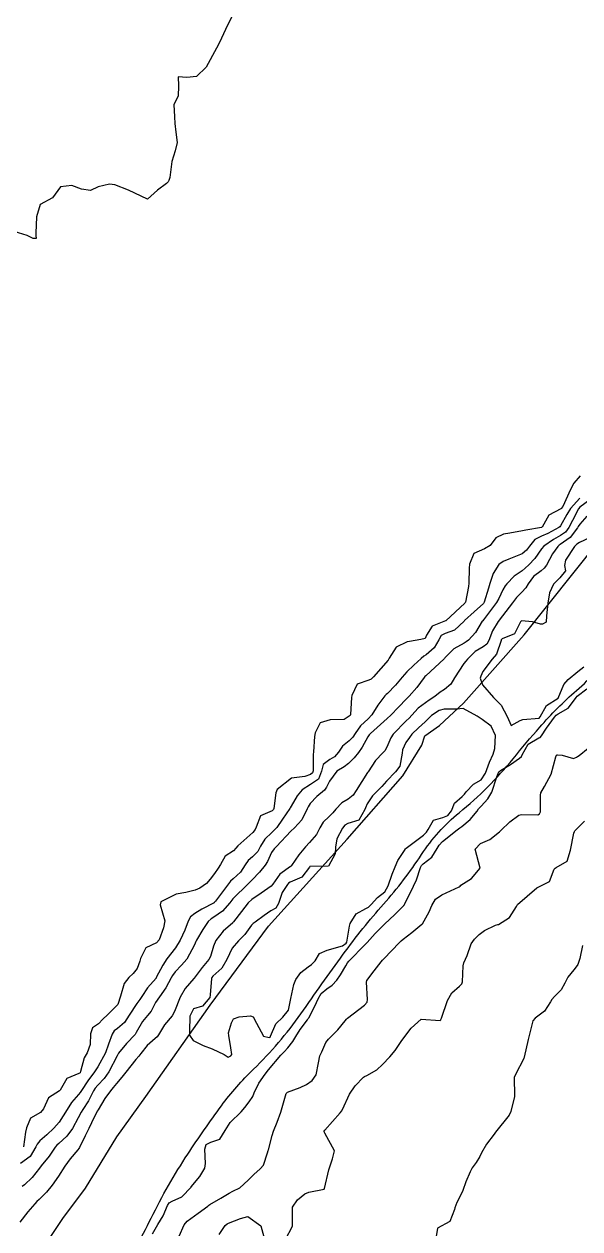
# Model space of a CAD drawing. Header units: metres. Extents: x 318500 to 325275, y 7408834 to 7428799.
# Drawn here: x 322230.9 to 322289.4, y 7418021.9 to 7418148.9 of the extents above; entities that cross this region are included whole.
import ezdxf

# ---------------------------------------------------------------- set-up
doc = ezdxf.new("R2010")
doc.units = ezdxf.units.M
doc.header["$MEASUREMENT"] = 0
for name, color, linetype in [('Curvas de Nivel 1m', 11, 'Continuous'), ('Curvas de Nivel 5m', 15, 'Continuous'), ('Hidrografia', 140, 'Continuous'), ('Vias Primárias', 230, 'Continuous')]:
    doc.layers.add(name, color=color, linetype=linetype)

msp = doc.modelspace()

# ---------------------------------------------------------------- linework, layer by layer
at = {"layer": 'Curvas de Nivel 1m', "flags": 128}
for points, elevation in [([(322252.75, 7418149.7), (322252.1, 7418148.34), (322251.47, 7418146.96), (322251.14, 7418146.35), (322250.05, 7418144.37), (322249.03, 7418143.38), (322248.03, 7418143.28), (322247.11, 7418143.33), (322247.13, 7418142.4), (322247.1, 7418141.3), (322246.63, 7418140.41), (322246.7, 7418139.13), (322246.76, 7418138.41), (322246.87, 7418137.49), (322247, 7418136.4), (322246.78, 7418135.55), (322246.44, 7418134.41), (322246.21, 7418132.74), (322246.12, 7418132.42), (322246.04, 7418132.26), (322245.88, 7418132.08), (322244.93, 7418131.38), (322243.86, 7418130.45), (322241.87, 7418131.4), (322240.42, 7418131.96), (322239.88, 7418132.03), (322238.67, 7418131.73), (322237.87, 7418131.36), (322236.92, 7418131.5), (322235.88, 7418131.87), (322234.71, 7418131.74), (322233.86, 7418130.58), (322232.56, 7418129.89), (322232.17, 7418128.6), (322232.09, 7418126.88), (322232.11, 7418126.61), (322232.12, 7418126.29), (322231.81, 7418126.3), (322231.19, 7418126.62), (322229.81, 7418127.03)], 726), ([(322289.45, 7418098.94), (322288.46, 7418097.84), (322288.06, 7418097.22), (322287.41, 7418096.04), (322287.34, 7418095.93), (322287.23, 7418095.86), (322286.06, 7418095.22), (322285.4, 7418094.92), (322284.7, 7418094.58), (322284.13, 7418093.9), (322283.82, 7418093.46), (322283.37, 7418093.09), (322281.96, 7418092.53), (322281.36, 7418092.28), (322280.9, 7418091.95), (322280.29, 7418091.01), (322279.96, 7418089.96), (322279.82, 7418089.46), (322279.37, 7418087.97), (322279.3, 7418087.86), (322278.29, 7418086.98), (322277.28, 7418086.05), (322277.23, 7418085.99), (322276.22, 7418085.05), (322275.26, 7418084.68), (322274.81, 7418084.47), (322274.56, 7418084.03), (322274.1, 7418083.17), (322273.23, 7418082.43), (322272.99, 7418082.29), (322272.71, 7418082.06), (322271.94, 7418081.33), (322271.21, 7418080.65), (322270.7, 7418080.08), (322270.02, 7418079.25), (322269.17, 7418078.36), (322269.04, 7418078.24), (322268.9, 7418078.1), (322268.13, 7418077.14), (322267.52, 7418076.12), (322267.14, 7418075.7), (322266.31, 7418074.96), (322265.74, 7418074.14), (322265.5, 7418073.76), (322265.11, 7418073.38), (322264.44, 7418072.82), (322264, 7418072.17), (322263.58, 7418071.67), (322263.08, 7418071.41), (322262.38, 7418070.87), (322262.21, 7418070.19), (322261.9, 7418069.34), (322261.05, 7418068.76), (322260.17, 7418068.21), (322259.66, 7418067.59), (322259.01, 7418066.49), (322258.92, 7418066.33), (322258.86, 7418066.23), (322258.11, 7418065.12), (322257.49, 7418064.25), (322256.97, 7418063.72), (322256.22, 7418063.01), (322255.79, 7418062.27), (322255.5, 7418061.72), (322254.94, 7418061.16), (322254.48, 7418060.75), (322254.18, 7418060.29), (322253.67, 7418059.54), (322252.91, 7418058.82), (322252.63, 7418058.58), (322252.42, 7418058.32), (322251.03, 7418056.49), (322250.91, 7418056.34), (322250.9, 7418056.32), (322250.88, 7418056.31), (322249.58, 7418055.64), (322248.86, 7418055.19), (322248.4, 7418054.82), (322248.16, 7418054.37), (322247.8, 7418053.41), (322247.33, 7418052.38), (322246.81, 7418051.56), (322245.91, 7418050.4), (322245.47, 7418049.73), (322244.8, 7418048.42), (322244.79, 7418048.4), (322244.77, 7418048.38), (322243.86, 7418047.33), (322243.28, 7418046.43), (322243.06, 7418046.11), (322242.73, 7418045.69), (322241.94, 7418044.45), (322241.46, 7418043.7), (322240.7, 7418043.05), (322240.37, 7418042.8), (322240.15, 7418042.48), (322239.75, 7418041.41), (322239.43, 7418040.49), (322238.65, 7418039.01), (322238.43, 7418038.72), (322238.27, 7418038.5), (322237.58, 7418037.56), (322236.91, 7418036.52), (322236.79, 7418036.33), (322236.6, 7418036.1), (322235.86, 7418035.27), (322235.42, 7418034.54), (322234.57, 7418033.19), (322234.01, 7418032.56), (322233.26, 7418031.86), (322232.54, 7418031.22), (322232.24, 7418030.88), (322232.11, 7418030.58), (322231.52, 7418029.59), (322230.5, 7418028.82)], 724), ([(322290.5, 7418098.77), (322289.44, 7418097.98), (322289.3, 7418097.83), (322288.66, 7418096.6), (322288.27, 7418095.85), (322287.91, 7418095.35), (322287.4, 7418094.99), (322286.67, 7418094.59), (322285.65, 7418093.89), (322285.38, 7418093.59), (322284.68, 7418092.58), (322284.05, 7418091.9), (322283.69, 7418091.57), (322283.35, 7418091.3), (322282.52, 7418090.74), (322281.73, 7418089.93), (322281.56, 7418089.7), (322281.32, 7418089.3), (322280.89, 7418088.36), (322280.66, 7418087.95), (322279.28, 7418086.11), (322279.22, 7418086.03), (322279.16, 7418085.97), (322278.44, 7418084.8), (322277.69, 7418083.99), (322277.44, 7418083.79), (322277.25, 7418083.68), (322276.16, 7418083.08), (322275.22, 7418082.11), (322275.18, 7418082.06), (322275.15, 7418082.02), (322273.2, 7418080.23), (322273.11, 7418080.15), (322273.02, 7418080.05), (322272.24, 7418079), (322271.44, 7418078.07), (322271.3, 7418077.94), (322271.17, 7418077.81), (322270.32, 7418076.92), (322269.53, 7418076.09), (322269.14, 7418075.72), (322267.37, 7418074.13), (322267.24, 7418074), (322267.11, 7418073.79), (322266.51, 7418072.72), (322266.1, 7418072.13), (322265.65, 7418071.58), (322265.07, 7418070.97), (322264.6, 7418070.62), (322263.84, 7418070.17), (322263.05, 7418069.11), (322262.75, 7418068.48), (322262.52, 7418068.19), (322261.71, 7418067.51), (322261.02, 7418066.77), (322260.79, 7418066.43), (322260.7, 7418066.2), (322260.15, 7418065.05), (322259.38, 7418064.22), (322258.98, 7418063.86), (322257.45, 7418062.25), (322257.21, 7418062.01), (322256.95, 7418061.59), (322256.53, 7418060.67), (322256.28, 7418060.27), (322255.67, 7418059.52), (322254.91, 7418058.74), (322254.69, 7418058.5), (322254.49, 7418058.29), (322252.88, 7418056.71), (322252.55, 7418056.31), (322251.78, 7418055.41), (322250.86, 7418054.79), (322250.57, 7418054.62), (322250.28, 7418054.35), (322249.69, 7418053.49), (322249.02, 7418052.36), (322248.96, 7418052.22), (322248.81, 7418051.86), (322248, 7418050.37), (322247.45, 7418049.72), (322246.78, 7418049.04), (322246.51, 7418048.66), (322246.38, 7418048.4), (322245.82, 7418047.33), (322245.12, 7418046.41), (322244.73, 7418045.81), (322244.25, 7418044.9), (322243.87, 7418044.43), (322243.36, 7418043.79), (322242.69, 7418042.63), (322242.62, 7418042.51), (322242.57, 7418042.44), (322241.66, 7418041.47), (322240.83, 7418040.47), (322240.66, 7418040.18), (322239.8, 7418038.48), (322239.32, 7418037.79), (322238.62, 7418037.08), (322238.34, 7418036.78), (322238.18, 7418036.5), (322237.65, 7418035.45), (322237.04, 7418034.52), (322236.87, 7418034.23), (322236.57, 7418033.64), (322235.97, 7418032.53), (322235.37, 7418031.71), (322234.54, 7418030.95), (322234.32, 7418030.77), (322234.14, 7418030.56), (322233.49, 7418029.6), (322232.68, 7418028.58), (322232.5, 7418028.35), (322231.72, 7418027.35), (322230.89, 7418026.6), (322230.67, 7418026.4)], 723), ([(322290.19, 7418097.06), (322289.42, 7418096.2), (322289.27, 7418095.97), (322289.2, 7418095.83), (322288.43, 7418094.81), (322287.38, 7418094.06), (322287.26, 7418093.99), (322287.11, 7418093.86), (322286.57, 7418093.07), (322285.92, 7418091.88), (322285.69, 7418091.55), (322285.35, 7418091.3), (322284.57, 7418090.67), (322283.98, 7418089.9), (322283.73, 7418089.5), (322283.32, 7418089.05), (322282.76, 7418088.47), (322282.35, 7418087.92), (322281.29, 7418086.54), (322280.84, 7418085.95), (322280.24, 7418084.98), (322279.85, 7418083.96), (322279.65, 7418083.56), (322279.24, 7418083.29), (322278.41, 7418082.8), (322277.6, 7418081.99), (322277.43, 7418081.78), (322277.22, 7418081.52), (322276.23, 7418080), (322275.84, 7418079.36), (322275.18, 7418078.78), (322274.71, 7418078.49), (322274.14, 7418078.04), (322273.57, 7418077.64), (322273.16, 7418077.39), (322272.4, 7418076.81), (322271.74, 7418076.06), (322271.45, 7418075.75), (322271.13, 7418075.47), (322269.75, 7418074.09), (322269.51, 7418073.7), (322269.1, 7418072.7), (322268.88, 7418072.32), (322268.68, 7418072.1), (322267.89, 7418071.3), (322267.13, 7418070.12), (322267.1, 7418070.08), (322267.06, 7418070.03), (322265.86, 7418068.14), (322265.54, 7418067.63), (322265.03, 7418067.23), (322264.35, 7418066.83), (322263.73, 7418066.17), (322263.41, 7418065.77), (322263, 7418065.39), (322262.38, 7418064.79), (322262.05, 7418064.19), (322261.67, 7418063.49), (322260.96, 7418062.67), (322260.53, 7418062.21), (322259.81, 7418061.36), (322259.05, 7418060.23), (322259, 7418060.16), (322258.93, 7418060.12), (322257.82, 7418059.34), (322257.07, 7418058.26), (322256.9, 7418058.05), (322255.84, 7418057.32), (322254.88, 7418056.65), (322254.49, 7418056.29), (322253.77, 7418055.4), (322252.94, 7418054.31), (322252.9, 7418054.26), (322252.85, 7418054.21), (322251.83, 7418053.33), (322251.06, 7418052.34), (322250.81, 7418051.75), (322250.51, 7418050.64), (322250.35, 7418050.34), (322249.64, 7418049.49), (322248.8, 7418048.36), (322248.79, 7418048.34), (322248.77, 7418048.33), (322247.84, 7418047.29), (322247.33, 7418046.38), (322246.72, 7418044.84), (322246.46, 7418044.39), (322245.67, 7418043.44), (322245.04, 7418042.41), (322244.9, 7418042.2), (322244.68, 7418042.02), (322243.83, 7418041.27), (322243.15, 7418040.44), (322242.94, 7418040.15), (322242.65, 7418039.79), (322241.59, 7418038.46), (322241.16, 7418037.93), (322240.62, 7418037.28), (322240.26, 7418036.83), (322239.96, 7418036.48), (322239.39, 7418035.7), (322238.66, 7418034.5), (322238.58, 7418034.35), (322237.96, 7418033.11), (322237.68, 7418032.51), (322237.31, 7418031.75), (322236.69, 7418030.52), (322236.64, 7418030.41), (322236.53, 7418030.27), (322235.71, 7418029.33), (322235.16, 7418028.54), (322234.49, 7418027.52), (322233.83, 7418026.56), (322233.24, 7418025.8), (322232.46, 7418025.05), (322232.21, 7418024.82), (322231.98, 7418024.58), (322231.27, 7418023.76), (322230.42, 7418022.64)], 722), ([(322290.46, 7418094.75), (322289.39, 7418094.28), (322289.12, 7418094.1), (322288.88, 7418093.84), (322287.93, 7418092.42), (322287.82, 7418091.85), (322287.93, 7418091.28), (322287.34, 7418090.53), (322286.99, 7418090.21), (322286.65, 7418089.87), (322286.23, 7418088.97), (322286.06, 7418087.88), (322285.94, 7418086.53), (322285.89, 7418085.88), (322285.51, 7418085.66), (322285.28, 7418085.68), (322284.44, 7418085.9), (322283.28, 7418086.02), (322283.18, 7418085.91), (322282.55, 7418084.63), (322281.25, 7418084.12), (322281.16, 7418084.03), (322281.13, 7418083.94), (322280.67, 7418082.5), (322280.2, 7418081.96), (322279.21, 7418080.69), (322278.99, 7418080.18), (322278.93, 7418079.97), (322279.19, 7418079.27), (322280.34, 7418077.95), (322281.16, 7418077.12), (322281.77, 7418075.93), (322282.2, 7418075), (322283.14, 7418075.53), (322283.42, 7418075.63), (322285.14, 7418075.77), (322285.26, 7418075.89), (322285.94, 7418077.09), (322287.17, 7418077.86), (322287.74, 7418079.3), (322288.22, 7418079.84), (322289.21, 7418080.67), (322289.85, 7418081.18)], 721), ([(322244.41, 7418021.42), (322244.97, 7418022.41), (322245.52, 7418023.31), (322245.98, 7418024.4), (322246.14, 7418024.71), (322246.46, 7418024.87), (322247.5, 7418025.34), (322248.46, 7418026.36), (322248.48, 7418026.39), (322249.38, 7418027.46), (322249.91, 7418028.35), (322250, 7418028.85), (322249.92, 7418030.35), (322250.05, 7418030.83), (322250.54, 7418031.09), (322251.48, 7418031.39), (322252.07, 7418032.32), (322252.57, 7418033.14), (322253.75, 7418034.29), (322254.14, 7418034.73), (322254.6, 7418035.35), (322254.97, 7418035.91), (322255.12, 7418036.27), (322255.6, 7418037.3), (322256.27, 7418038.26), (322256.64, 7418038.72), (322257.93, 7418040.24), (322258.28, 7418040.62), (322258.67, 7418041.04), (322259.2, 7418041.7), (322259.52, 7418042.22), (322259.97, 7418042.94), (322260.72, 7418043.99), (322260.8, 7418044.11), (322260.86, 7418044.2), (322261.5, 7418045.42), (322261.85, 7418046.19), (322262.18, 7418046.75), (322262.76, 7418047.23), (322263.32, 7418047.62), (322263.82, 7418048.16), (322264.21, 7418048.72), (322264.79, 7418049.68), (322264.96, 7418049.99), (322265.08, 7418050.15), (322266.82, 7418051.91), (322266.93, 7418052.01), (322267.02, 7418052.12), (322267.86, 7418053.08), (322268.85, 7418054.07), (322268.87, 7418054.08), (322268.89, 7418054.1), (322269.92, 7418055.03), (322270.88, 7418056.03), (322270.9, 7418056.05), (322270.91, 7418056.07), (322270.94, 7418056.12), (322271.92, 7418058.05), (322272.23, 7418058.74), (322272.65, 7418060.04), (322272.74, 7418060.23), (322272.94, 7418060.4), (322273.85, 7418061.12), (322274.39, 7418062.03), (322274.61, 7418062.38), (322274.97, 7418062.76), (322276.5, 7418064), (322276.78, 7418064.2), (322276.99, 7418064.33), (322277.88, 7418065.09), (322278.6, 7418065.97), (322278.77, 7418066.21), (322279.02, 7418066.48), (322279.74, 7418067.25), (322280.16, 7418067.95), (322280.69, 7418069.58), (322280.83, 7418069.94), (322280.91, 7418070.09), (322281.06, 7418070.24), (322282.12, 7418070.88), (322283.08, 7418071.55), (322283.28, 7418071.72), (322283.36, 7418071.91), (322284, 7418073.01), (322285.12, 7418073.68), (322285.26, 7418073.74), (322285.41, 7418073.89), (322285.94, 7418074.69), (322286.77, 7418075.87), (322286.93, 7418076.07), (322287.15, 7418076.21), (322288.2, 7418076.8), (322288.97, 7418077.83), (322289.05, 7418077.95), (322289.17, 7418078.07), (322290.16, 7418078.84)], 722), ([(322247.22, 7418021.19), (322247.74, 7418022.37), (322248.04, 7418022.75), (322248.43, 7418023.04), (322249.2, 7418023.6), (322250.22, 7418024.34), (322250.35, 7418024.44), (322250.45, 7418024.5), (322251.59, 7418025.2), (322252.47, 7418025.7), (322252.87, 7418025.91), (322253.6, 7418026.29), (322254.49, 7418027.07), (322255.08, 7418027.69), (322255.76, 7418028.27), (322256.1, 7418028.67), (322256.53, 7418029.96), (322256.6, 7418030.19), (322256.61, 7418030.26), (322257, 7418031.8), (322257.14, 7418032.25), (322257.52, 7418033.2), (322257.93, 7418034.24), (322258.08, 7418034.75), (322258.49, 7418036.23), (322258.54, 7418036.3), (322258.61, 7418036.35), (322259.97, 7418036.86), (322260.62, 7418037.17), (322261.22, 7418037.6), (322261.63, 7418038.19), (322261.89, 7418039.43), (322262.05, 7418040.19), (322262.23, 7418040.62), (322262.68, 7418041.57), (322262.93, 7418041.93), (322263.18, 7418042.17), (322263.94, 7418042.93), (322264.72, 7418043.88), (322264.83, 7418044.04), (322264.95, 7418044.15), (322266.73, 7418045.52), (322267.01, 7418045.85), (322267.07, 7418046.12), (322266.94, 7418047.95), (322266.99, 7418048.12), (322267.77, 7418049.13), (322268.51, 7418050.1), (322268.65, 7418050.26), (322268.8, 7418050.42), (322270.39, 7418052.08), (322270.61, 7418052.29), (322270.83, 7418052.47), (322271.72, 7418053.17), (322272.8, 7418054.04), (322272.83, 7418054.07), (322272.85, 7418054.1), (322273.54, 7418055.36), (322273.83, 7418056.03), (322274.24, 7418056.68), (322274.89, 7418057.14), (322276.71, 7418057.99), (322276.82, 7418058.07), (322276.9, 7418058.15), (322278.03, 7418058.86), (322278.93, 7418059.96), (322278.41, 7418061.97), (322278.97, 7418062.55), (322279.96, 7418062.96), (322280.98, 7418063.79), (322281.11, 7418063.94), (322282.06, 7418064.85), (322283, 7418065.55), (322283.3, 7418065.61), (322285.01, 7418065.59), (322285.2, 7418065.69), (322285.28, 7418065.89), (322285.28, 7418067.64), (322285.33, 7418067.89), (322285.73, 7418068.57), (322286.41, 7418069.87), (322286.91, 7418071.69), (322286.96, 7418071.86), (322287.05, 7418071.9), (322287.09, 7418071.91), (322287.58, 7418071.85), (322288.76, 7418071.51), (322289.09, 7418071.65), (322289.2, 7418071.71), (322289.37, 7418071.83), (322290.31, 7418072.61)], 723), ([(322258.41, 7418020.82), (322259.14, 7418022.22), (322259.15, 7418023.51), (322259.15, 7418024.22), (322259.68, 7418025), (322260.47, 7418025.65), (322260.86, 7418025.82), (322262.48, 7418026.15), (322262.5, 7418026.16), (322262.51, 7418026.18), (322262.53, 7418026.22), (322262.97, 7418028.17), (322263.36, 7418029.33), (322263.58, 7418030.16), (322262.56, 7418032.02), (322262.49, 7418032.18), (322262.49, 7418032.25), (322262.56, 7418032.34), (322264.17, 7418034.16), (322264.34, 7418034.4), (322264.59, 7418034.9), (322264.99, 7418035.76), (322265.16, 7418036.14), (322265.75, 7418037.01), (322266.64, 7418037.93), (322266.75, 7418038.01), (322266.98, 7418038.12), (322268.04, 7418038.71), (322268.65, 7418039.26), (322269.41, 7418040.09), (322269.99, 7418040.76), (322270.69, 7418041.79), (322270.8, 7418041.96), (322270.88, 7418042.07), (322271.67, 7418043.09), (322272.72, 7418044.04), (322274.72, 7418043.92), (322274.77, 7418043.96), (322274.8, 7418044.02), (322274.87, 7418044.16), (322275.49, 7418046.01), (322275.93, 7418046.83), (322276.76, 7418047.52), (322276.99, 7418047.76), (322277.06, 7418047.99), (322277.13, 7418049.65), (322277.22, 7418049.98), (322277.57, 7418050.74), (322277.99, 7418051.97), (322278.33, 7418052.47), (322278.84, 7418052.96), (322279.4, 7418053.4), (322280.54, 7418053.94), (322280.78, 7418054.01), (322280.85, 7418054.03), (322282.02, 7418054.76), (322282.77, 7418055.91), (322282.88, 7418056.11), (322284.9, 7418057.88), (322286.24, 7418058.54), (322286.74, 7418059.86), (322286.82, 7418059.97), (322286.93, 7418060.02), (322288.1, 7418060.68), (322288.44, 7418061.84), (322288.81, 7418063.66), (322288.89, 7418063.83), (322288.92, 7418063.89), (322288.98, 7418063.96), (322289.92, 7418064.9)], 724), ([(322289.73, 7418051.82), (322289.43, 7418050.45), (322289.21, 7418049.82), (322289.06, 7418049.57), (322288.79, 7418049.26), (322288.16, 7418048.46), (322287.86, 7418047.84), (322287.48, 7418047.13), (322286.75, 7418046.43), (322286.47, 7418046.13), (322286.34, 7418045.86), (322285.7, 7418044.9), (322284.72, 7418044.16), (322284.47, 7418043.88), (322284.14, 7418042.45), (322283.98, 7418041.89), (322283.76, 7418040.81), (322283.55, 7418039.9), (322282.64, 7418038.23), (322282.53, 7418037.91), (322282.55, 7418035.98), (322282.54, 7418035.91), (322282.17, 7418034.33), (322281.98, 7418033.92), (322280.56, 7418032.13), (322280.48, 7418032.02), (322280.42, 7418031.94), (322279.61, 7418030.89), (322279.08, 7418029.95), (322278.91, 7418029.57), (322278.51, 7418028.94), (322278.09, 7418028.38), (322277.87, 7418027.97), (322277.42, 7418026.91), (322277.1, 7418025.98), (322276.91, 7418025.54), (322276.46, 7418024.74), (322276.27, 7418024.18), (322276.24, 7418023.99), (322275.72, 7418022.72), (322274.42, 7418022.02), (322274.15, 7418020.27)], 724), ([(322251.42, 7418021.34), (322252.07, 7418022.32), (322252.25, 7418022.48), (322252.42, 7418022.56), (322253.68, 7418023.04), (322254.43, 7418023.27), (322255.8, 7418022.27), (322256.33, 7418020.33)], 724)]:
    msp.add_lwpolyline(points, dxfattribs=dict(at, elevation=elevation))
at = {"layer": 'Curvas de Nivel 1m', "elevation": 721, "flags": 128}
msp.add_lwpolyline([(322278.62, 7418075.98), (322277.15, 7418076.77), (322276.45, 7418076.7), (322275.15, 7418076.7), (322274.61, 7418076.57), (322273.82, 7418076.04), (322273.13, 7418075.39), (322272.44, 7418074.74), (322271.73, 7418074.06), (322271.47, 7418073.71), (322271.11, 7418073.21), (322270.75, 7418072.42), (322270.7, 7418072.08), (322270.46, 7418070.69), (322270, 7418070.09), (322269.05, 7418069.13), (322268.58, 7418068.57), (322268.11, 7418068.11), (322267.58, 7418067.57), (322267.02, 7418066.72), (322266.84, 7418066.3), (322266.78, 7418066.12), (322266.13, 7418065), (322264.99, 7418064.66), (322264.66, 7418064.48), (322264.42, 7418064.16), (322263.83, 7418063.03), (322263.68, 7418062.17), (322263.65, 7418061.47), (322262.93, 7418060.18), (322260.99, 7418060.14), (322260.93, 7418060.06), (322260.12, 7418059.01), (322258.9, 7418058.48), (322258.74, 7418058.39), (322258.61, 7418058.23), (322258.05, 7418057.4), (322257.67, 7418056.25), (322257.38, 7418055.74), (322256.87, 7418055.47), (322256.15, 7418054.98), (322255.21, 7418054.28), (322255, 7418054.13), (322254.84, 7418053.94), (322254.14, 7418052.98), (322253.47, 7418052.3), (322252.81, 7418051.52), (322252.22, 7418050.32), (322251.7, 7418049.41), (322250.77, 7418048.56), (322250.66, 7418048.45), (322250.61, 7418048.34), (322250.49, 7418046.6), (322250.44, 7418046.34), (322249.65, 7418045.43), (322248.73, 7418045.13), (322248.33, 7418044.37), (322248.29, 7418042.78), (322248.3, 7418042.37), (322248.68, 7418041.79), (322249.75, 7418041.28), (322250.67, 7418040.92), (322251.94, 7418040.32), (322252.37, 7418040.03), (322252.66, 7418040.19), (322252.75, 7418040.31), (322252.67, 7418041.03), (322252.43, 7418042.31), (322252.41, 7418042.6), (322252.71, 7418043.67), (322252.95, 7418044.07), (322253.52, 7418044.3), (322254.72, 7418044.39), (322255, 7418044.28), (322255.36, 7418043.62), (322256.11, 7418042.27), (322256.69, 7418042.11), (322256.79, 7418042.16), (322256.85, 7418042.26), (322257.4, 7418043.56), (322258.15, 7418044.24), (322258.73, 7418044.99), (322258.96, 7418046.23), (322259.29, 7418047.69), (322259.49, 7418048.22), (322260.02, 7418048.97), (322260.79, 7418049.56), (322261.17, 7418049.82), (322261.54, 7418050.19), (322262.01, 7418050.98), (322262.81, 7418051.31), (322264.43, 7418051.77), (322264.82, 7418052.06), (322264.88, 7418052.15), (322265.15, 7418053.84), (322265.23, 7418054.14), (322265.86, 7418055.14), (322266.87, 7418055.69), (322267.15, 7418055.84), (322267.46, 7418056.11), (322268.11, 7418056.88), (322268.89, 7418057.47), (322269.24, 7418058.09), (322269.67, 7418059.33), (322269.98, 7418060.08), (322270.27, 7418060.75), (322270.96, 7418061.82), (322271.05, 7418061.98), (322271.13, 7418062.07), (322272.97, 7418063.44), (322273.28, 7418063.74), (322273.44, 7418064.04), (322274.02, 7418065), (322275, 7418065.31), (322275.51, 7418065.5), (322275.9, 7418066.01), (322276.21, 7418066.82), (322277.03, 7418067.52), (322277.27, 7418067.75), (322277.44, 7418067.99), (322278.23, 7418068.79), (322279.05, 7418069.28), (322279.49, 7418069.96), (322279.93, 7418071.11), (322280.31, 7418071.95), (322280.47, 7418072.58), (322280.54, 7418073.95), (322280.1, 7418074.93), (322279.14, 7418075.61)], close=True, dxfattribs=at)
at = {"layer": 'Curvas de Nivel 5m', "elevation": 725, "flags": 128}
msp.add_lwpolyline([(322289.48, 7418101.3), (322288.79, 7418100.52), (322288.44, 7418099.85), (322287.64, 7418098.06), (322287.48, 7418097.86), (322287.46, 7418097.83), (322287.44, 7418097.81), (322286.16, 7418097.15), (322285.45, 7418095.89), (322285.43, 7418095.87), (322285.41, 7418095.86), (322283.74, 7418095.57), (322283.4, 7418095.49), (322282.07, 7418095.26), (322281.4, 7418095.15), (322280.58, 7418094.77), (322279.98, 7418093.96), (322279.38, 7418093.59), (322278.25, 7418093.1), (322277.8, 7418091.99), (322277.78, 7418091.56), (322277.74, 7418089.99), (322277.69, 7418089.62), (322277.38, 7418087.99), (322277.35, 7418087.94), (322277.3, 7418087.89), (322275.32, 7418086.02), (322275.3, 7418086), (322275.28, 7418086), (322273.86, 7418085.45), (322273.26, 7418084.51), (322273.15, 7418084.16), (322272.67, 7418084.06), (322271.47, 7418083.84), (322271.25, 7418083.8), (322270.07, 7418083.25), (322269.35, 7418082.1), (322269.22, 7418081.87), (322267.7, 7418080.12), (322267.44, 7418079.88), (322267.19, 7418079.75), (322265.97, 7418079.36), (322265.4, 7418078.15), (322265.38, 7418077.93), (322265.28, 7418076.15), (322265.23, 7418076.05), (322265.14, 7418075.96), (322264.6, 7418075.62), (322263.13, 7418075.58), (322262.06, 7418075.26), (322261.53, 7418074.2), (322261.48, 7418073.83), (322261.36, 7418072.2), (322261.34, 7418071.94), (322261.33, 7418070.2), (322261.27, 7418069.99), (322261.06, 7418069.83), (322260.46, 7418069.62), (322259.05, 7418069.43), (322257.55, 7418068.25), (322257.39, 7418067.9), (322257.18, 7418066.26), (322257.14, 7418066.13), (322257.01, 7418066.01), (322255.79, 7418065.48), (322255.34, 7418064.28), (322255.22, 7418064.03), (322254.97, 7418063.73), (322253.39, 7418062.3), (322253.19, 7418062.07), (322252.95, 7418061.79), (322252.05, 7418061.22), (322251.56, 7418060.33), (322251.32, 7418059.94), (322250.92, 7418059.38), (322250.46, 7418058.79), (322250.09, 7418058.35), (322249.39, 7418057.86), (322248.89, 7418057.63), (322247.9, 7418057.39), (322246.89, 7418057.21), (322245.27, 7418056.41), (322245.2, 7418056.09), (322245.68, 7418054.41), (322245.57, 7418053.67), (322245.1, 7418052.42), (322244.82, 7418052.1), (322243.7, 7418051.55), (322243.14, 7418050.44), (322243.07, 7418050.16), (322242.78, 7418049.4), (322242.37, 7418048.85), (322241.9, 7418048.45), (322241.42, 7418047.8), (322241.04, 7418046.47), (322240.73, 7418045.58), (322239.65, 7418044.49), (322239.18, 7418044.03), (322238.71, 7418043.56), (322238.07, 7418043.13), (322237.88, 7418042.51), (322237.82, 7418041.37), (322237.5, 7418040.51), (322237.21, 7418039.96), (322236.81, 7418038.52), (322236.76, 7418038.4), (322236.64, 7418038.31), (322235.36, 7418037.81), (322234.65, 7418036.55), (322234.64, 7418036.52), (322234.61, 7418036.48), (322233.43, 7418035.74), (322232.91, 7418034.58), (322232.58, 7418034.22), (322231.53, 7418033.63), (322231.1, 7418032.59), (322231, 7418032.14), (322230.8, 7418030.6)], dxfattribs=at)
at = {"layer": 'Hidrografia'}
for points in [[(322233.6, 7418021.03), (322234.94, 7418023.04), (322237.32, 7418026.24), (322240.65, 7418031.65), (322243.7, 7418035.88), (322250.48, 7418045.51), (322256.63, 7418053.83), (322264.92, 7418063.01), (322270.77, 7418069.69), (322272.79, 7418072.91), (322273.11, 7418073.89), (322274.66, 7418074.98), (322277.19, 7418077.35), (322283.56, 7418084.55), (322291.32, 7418094.28), (322294.74, 7418097.6), (322297.28, 7418099.98), (322302.55, 7418104.21), (322310.47, 7418111.47), (322318.55, 7418117.53, -0.2138), (322321.35, 7418118.16, 0.292005), (322323.89, 7418119.15, -0.068022), (322329.84, 7418125.3, 0.001278), (322336.02, 7418130.18, 0.001278)], [(322240.55, 7418017.03, 0.046258), (322244.26, 7418023.08, -0.031265), (322248.12, 7418029.83, -0.01315), (322251.66, 7418034.92, -0.042349), (322255.04, 7418038.77, 0.048315), (322260.03, 7418044.61, -0.003815), (322264.5, 7418050.88, -0.025488), (322268.76, 7418056.18, 0.037083), (322272.75, 7418061.39, -0.076929), (322276.73, 7418065.8, 0.050953), (322282.4, 7418071.48, -0.008913), (322285.22, 7418074.81, -0.032535), (322289.08, 7418078.68, 0.017289), (322293.42, 7418082.78, 0.071681)]]:
    msp.add_lwpolyline(points, format="xyb", dxfattribs=at)
at = {"layer": 'Vias Primárias'}
for points in [[(323715.64, 7420145.55, 0), (323709.04, 7420132.94)], [(323831.09, 7420001.79, 0), (323833.84, 7420008.44, 0.220888)]]:
    msp.add_lwpolyline(points, format="xyb", dxfattribs=at)

doc.saveas('drawing.dxf')
